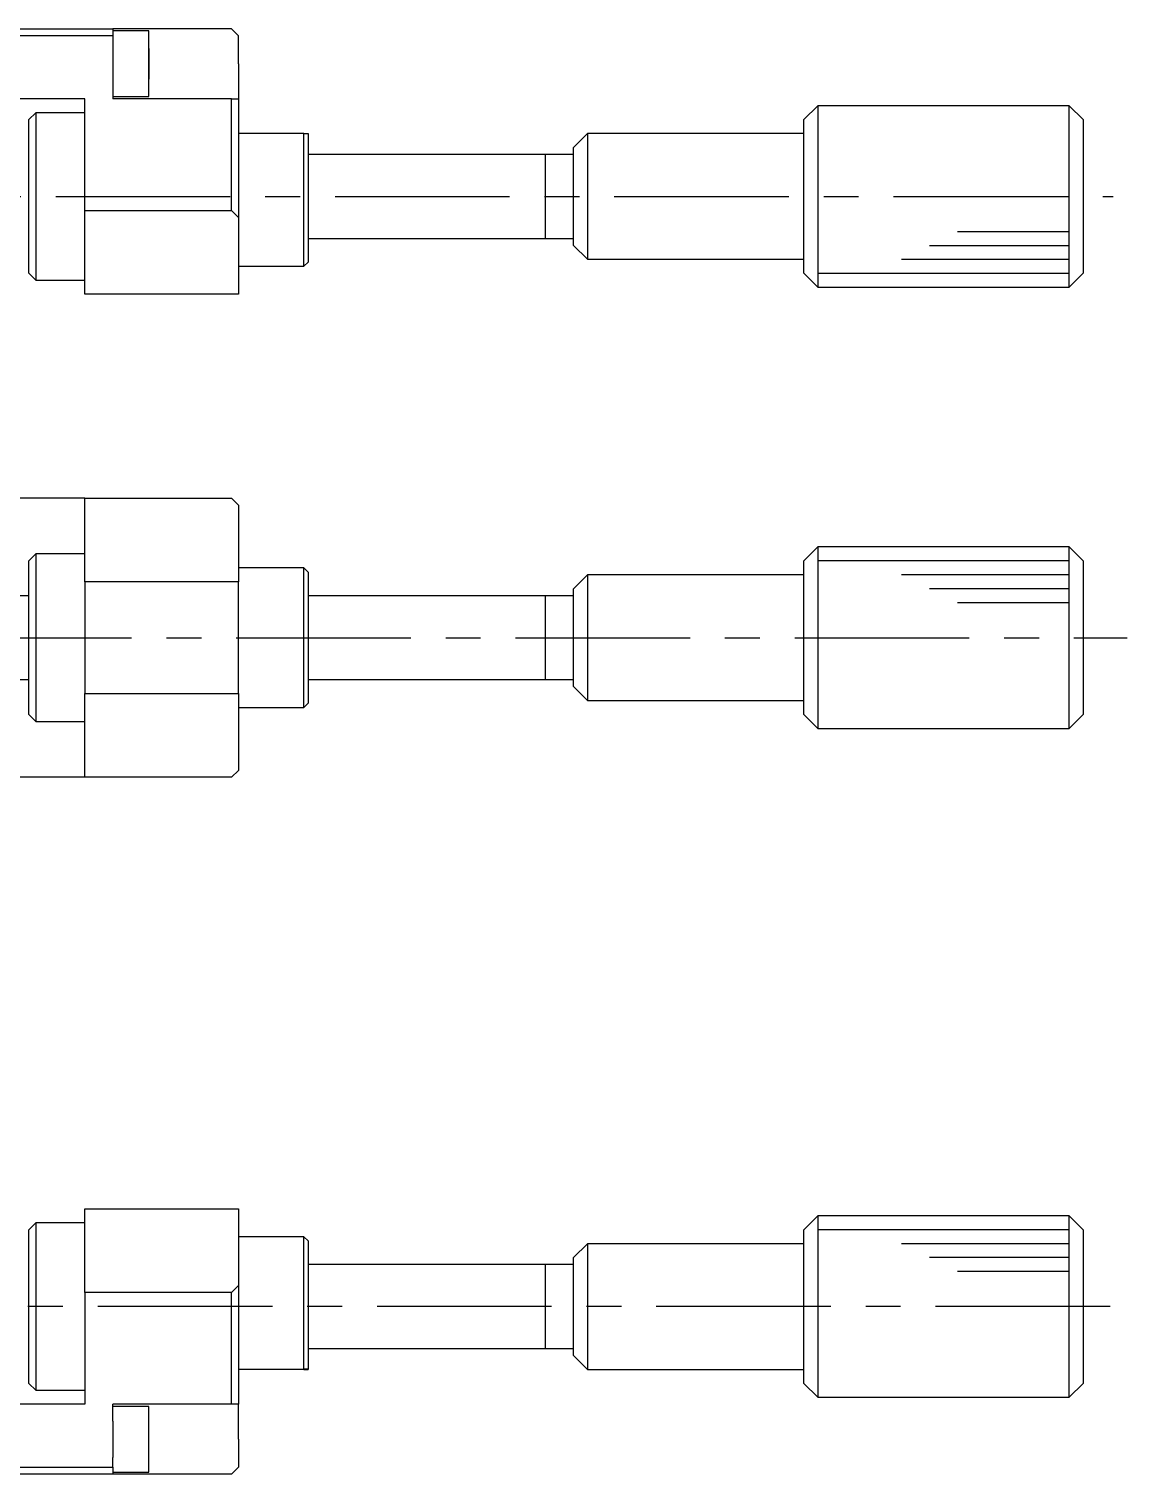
# Model space of a CAD drawing. Extents: x 14 to 441, y 13 to 135.
# Drawn here: x 155.3 to 233.9, y 30.8 to 134.2 of the extents above; entities that cross this region are included whole.
import ezdxf

# ---------------------------------------------------------------- set-up
doc = ezdxf.new("R2010")
doc.units = 0
doc.header["$LTSCALE"] = 10
doc.linetypes.add('CENTER', pattern=[2, 1.25, -0.25, 0.25, -0.25])
doc.layers.get('0').update_dxf_attribs({"linetype": 'CONTINUOUS'})
doc.layers.add('CENTER', color=1, linetype='CENTER')

msp = doc.modelspace()

# ---------------------------------------------------------------- linework, layer by layer
at = {"color": 7, "linetype": 'CONTINUOUS'}
for p, q in [((140.794929, 134.25), (161.294929, 134.25)), ((161.294929, 133.75), (140.794929, 133.75)), ((161.294929, 134.25), (161.294929, 133.75)), ((169.794929, 134.25), (161.294929, 134.25)), ((163.894929, 134.1), (161.294929, 134.1)), ((161.294929, 133.75), (161.294929, 129.25)), ((163.894929, 129.4), (163.894929, 134.1)), ((163.894929, 129.4), (163.894929, 134.1)), ((170.294929, 133.75), (169.794929, 134.25)), ((170.294929, 131.75), (170.294929, 133.75)), ((163.894929, 132.85), (163.894929, 131.75)), ((163.894929, 131.75), (163.894929, 132.85)), ((163.894929, 130.65), (163.894929, 131.75)), ((163.894929, 131.75), (163.894929, 130.65)), ((170.294929, 131.75), (170.294929, 129.25)), ((161.294929, 129.4), (163.894929, 129.4)), ((159.294929, 129.25), (141.692929, 129.25)), ((159.294929, 121.250002), (159.294929, 129.25)), ((169.794929, 129.25), (161.294929, 129.25)), ((169.794929, 121.25), (169.794929, 129.25)), ((169.794929, 129.25), (170.294929, 129.25)), ((170.294929, 129.25), (170.294929, 120.75)), ((211.794929, 128.75), (210.794929, 127.75)), ((211.794929, 128.75), (211.794929, 115.75)), ((229.794929, 128.75), (211.794929, 128.75)), ((229.794929, 115.75), (229.794929, 128.75)), ((230.794929, 127.75), (229.794929, 128.75)), ((155.794929, 128.25), (155.294929, 127.75)), ((155.294929, 116.75), (155.294929, 127.75)), ((155.794929, 128.25), (155.794929, 116.25)), ((159.294929, 128.25), (155.794929, 128.25)), ((210.794929, 116.75), (210.794929, 127.75)), ((230.794929, 127.75), (230.794929, 116.75)), ((230.794929, 127.75), (230.794929, 116.75)), ((174.994929, 126.769554), (170.294929, 126.769554)), ((174.994929, 117.25), (174.994929, 126.769554)), ((174.994929, 126.769554), (175.294929, 126.7621)), ((175.294929, 126.7621), (175.294929, 117.55)), ((175.294929, 126.73753), (175.294929, 126.7621)), ((175.294929, 126.73753), (175.294929, 125.25)), ((195.294929, 126.75), (194.294929, 125.75)), ((195.294929, 126.75), (195.294929, 117.75)), ((210.794929, 126.75), (195.294929, 126.75)), ((192.294929, 125.25), (175.294949, 125.25)), ((192.294929, 125.25), (192.289929, 125.25)), ((192.294929, 125.245894), (192.294929, 125.250005)), ((192.299929, 125.25), (192.294929, 125.25)), ((194.294929, 125.25), (192.294929, 125.25)), ((192.294929, 122.381908), (192.294929, 125.245894)), ((194.294929, 118.75), (194.294929, 125.75)), ((192.294929, 122.25), (192.294929, 122.381908)), ((192.294929, 119.249995), (192.294929, 122.25)), ((159.294929, 121.250002), (169.794929, 121.25)), ((159.294929, 115.25), (159.294929, 121.250002)), ((170.294929, 120.75), (169.794929, 121.25)), ((170.294929, 120.75), (170.294929, 115.25)), ((175.294929, 119.25), (175.294929, 117.55)), ((175.294949, 119.25), (192.294929, 119.25)), ((192.289929, 119.25), (192.294929, 119.25)), ((192.294929, 119.25), (192.299929, 119.25)), ((192.294929, 119.25), (194.294929, 119.25)), ((194.294929, 118.75), (195.294929, 117.75)), ((170.294929, 117.25), (174.994929, 117.25)), ((174.994929, 117.25), (175.294929, 117.55)), ((195.294929, 117.75), (210.794929, 117.75)), ((155.294929, 116.75), (155.794929, 116.25)), ((155.794929, 116.25), (159.294929, 116.25)), ((210.794929, 116.75), (211.794929, 115.75)), ((229.794929, 115.75), (230.794929, 116.75)), ((170.294929, 115.25), (159.294929, 115.25)), ((211.794929, 115.75), (229.794929, 115.75)), ((159.294929, 100.650002), (142.350496, 100.650002)), ((159.294929, 94.65), (159.294929, 100.650002)), ((159.294929, 100.650002), (169.794929, 100.65)), ((170.294929, 100.15), (169.794929, 100.65)), ((170.294929, 100.15), (170.294929, 94.65)), ((155.794929, 96.65), (155.294929, 96.15)), ((155.794929, 96.65), (155.794929, 84.65)), ((159.294929, 96.65), (155.794929, 96.65)), ((211.794929, 97.15), (210.794929, 96.15)), ((211.794929, 97.15), (211.794929, 84.15)), ((229.794929, 97.15), (211.794929, 97.15)), ((229.794929, 84.15), (229.794929, 97.15)), ((230.794929, 96.15), (229.794929, 97.15)), ((155.294929, 85.15), (155.294929, 96.15)), ((174.994929, 95.65), (170.294929, 95.65)), ((174.994929, 85.65), (174.994929, 95.65)), ((175.294929, 95.35), (174.994929, 95.65)), ((175.294929, 95.35), (175.294929, 85.95)), ((210.794929, 85.15), (210.794929, 96.15)), ((230.794929, 96.15), (230.794929, 85.15)), ((170.294929, 94.65), (159.294929, 94.65)), ((159.294929, 94.65), (159.294929, 86.65)), ((170.294929, 86.65), (170.294929, 94.65)), ((195.294929, 95.15), (194.294929, 94.15)), ((195.294929, 95.15), (195.294929, 86.15)), ((210.794929, 95.15), (195.294929, 95.15)), ((155.294929, 93.65), (144.160955, 93.65)), ((192.294929, 93.65), (175.294929, 93.65)), ((192.294929, 93.65), (192.289929, 93.65)), ((192.294929, 87.649995), (192.294929, 93.650005)), ((194.294929, 93.65), (192.294929, 93.65)), ((192.299929, 93.65), (192.294929, 93.65)), ((194.294929, 87.15), (194.294929, 94.15)), ((144.160955, 87.65), (155.294929, 87.65)), ((175.294929, 87.65), (192.294929, 87.65)), ((192.289929, 87.65), (192.294929, 87.65)), ((192.294929, 87.65), (194.294929, 87.65)), ((192.294929, 87.65), (192.299929, 87.65)), ((194.294929, 87.15), (195.294929, 86.15)), ((159.294929, 86.65), (170.294929, 86.65)), ((159.294929, 80.65), (159.294929, 86.65)), ((170.294929, 86.65), (170.294929, 81.15)), ((174.994929, 85.65), (175.294929, 85.95)), ((195.294929, 86.15), (210.794929, 86.15)), ((155.294929, 85.15), (155.794929, 84.65)), ((170.294929, 85.65), (174.994929, 85.65)), ((210.794929, 85.15), (211.794929, 84.15)), ((229.794929, 84.15), (230.794929, 85.15)), ((155.794929, 84.65), (159.294929, 84.65)), ((211.794929, 84.15), (229.794929, 84.15)), ((169.794929, 80.65), (170.294929, 81.15)), ((159.294929, 80.65), (142.350496, 80.65)), ((169.794929, 80.65), (159.294929, 80.65)), ((159.294929, 43.75), (159.294929, 49.75)), ((159.294929, 49.75), (170.294929, 49.75)), ((170.294929, 49.75), (170.294929, 44.25)), ((155.794929, 48.75), (155.294929, 48.25)), ((155.794929, 48.75), (155.794929, 36.750246)), ((159.294929, 48.75), (155.794929, 48.75)), ((211.794929, 49.25), (210.794929, 48.25)), ((229.794929, 49.25), (211.794929, 49.25)), ((211.794929, 49.25), (211.794929, 36.25)), ((230.794929, 48.25), (229.794929, 49.25)), ((229.794929, 36.25), (229.794929, 49.25)), ((155.294929, 45.75), (155.294929, 48.25)), ((155.294929, 37.250226), (155.294929, 48.25)), ((174.994929, 47.75), (170.294929, 47.75)), ((175.294929, 47.45), (174.994929, 47.75)), ((174.994929, 38.269923), (174.994929, 47.75)), ((210.794929, 47.25), (210.794929, 48.25)), ((210.794929, 37.25), (210.794929, 48.25)), ((230.794929, 48.25), (230.794929, 37.25)), ((175.294929, 47.45), (175.294929, 38.26247)), ((195.294929, 47.25), (194.294929, 46.25)), ((210.794929, 47.25), (195.294929, 47.25)), ((195.294929, 47.25), (195.294929, 38.25)), ((210.794929, 38.25), (210.794929, 47.25)), ((210.794929, 38.25), (210.794929, 47.25)), ((192.294929, 45.75), (175.294949, 45.75)), ((192.294929, 45.75), (192.289929, 45.75)), ((192.294929, 42.436414), (192.294929, 45.750005)), ((192.294929, 45.24883), (192.294929, 45.750005)), ((192.299929, 45.75), (192.294929, 45.75)), ((194.294929, 45.75), (192.294929, 45.75)), ((194.294929, 45.75), (194.294929, 46.25)), ((194.294929, 39.25), (194.294929, 46.25)), ((194.294929, 39.75), (194.294929, 45.75)), ((194.294929, 39.75), (194.294929, 45.75)), ((159.294929, 43.75), (159.294929, 35.75)), ((169.794929, 43.75), (159.294929, 43.75)), ((169.794929, 43.75), (170.294929, 44.25)), ((169.794929, 35.75), (169.794929, 43.75)), ((170.294929, 44.25), (170.294929, 35.75)), ((192.294929, 39.749995), (192.294929, 42.436414)), ((155.294929, 37.25), (155.294929, 39.75)), ((175.294949, 39.75), (192.294929, 39.75)), ((192.289929, 39.75), (192.294929, 39.75)), ((192.294929, 39.749995), (192.294929, 40.25)), ((192.294929, 39.75), (192.299929, 39.75)), ((192.294929, 39.75), (194.294929, 39.75)), ((194.294929, 39.25), (194.294929, 39.75)), ((194.294929, 39.25), (195.294929, 38.25)), ((170.294929, 38.269923), (174.994929, 38.269923)), ((174.994929, 38.230446), (170.294929, 38.230446)), ((175.294929, 38.26247), (174.994929, 38.269923)), ((174.994929, 38.230446), (175.294929, 38.2379)), ((175.294929, 38.26247), (175.294929, 38.2379)), ((195.294929, 38.25), (210.794929, 38.25)), ((210.794929, 37.25), (210.794929, 38.25)), ((155.294929, 37.25), (155.794929, 36.75)), ((155.794929, 36.750246), (155.794929, 36.75)), ((155.794929, 36.75), (159.294929, 36.75)), ((210.794929, 37.25), (211.794929, 36.25)), ((211.794929, 36.25), (229.794929, 36.25)), ((229.794929, 36.25), (230.794929, 37.25)), ((159.294929, 35.75), (141.692929, 35.75)), ((169.794929, 35.75), (161.294929, 35.75)), ((161.294929, 34.55), (161.294929, 35.75)), ((163.894929, 35.6), (161.294929, 35.6)), ((163.894929, 30.9), (163.894929, 35.6)), ((170.294929, 35.75), (169.794929, 35.75)), ((170.294929, 33.25), (170.294929, 35.75)), ((161.294929, 34.55), (161.294929, 31.95)), ((170.294929, 33.25), (170.294929, 31.25)), ((140.794929, 31.25), (161.294929, 31.25)), ((161.294929, 31.25), (161.294929, 31.95)), ((161.294929, 31.25), (161.294929, 30.75)), ((169.794929, 30.75), (170.294929, 31.25)), ((161.294929, 30.75), (140.794929, 30.75)), ((161.294929, 30.9), (163.894929, 30.9)), ((169.794929, 30.75), (161.294929, 30.75))]:
    msp.add_line(p, q, dxfattribs=at)
at = {"color": 3, "linetype": 'CONTINUOUS'}
for p, q in [((221.794929, 119.75), (229.794929, 119.75)), ((219.794929, 118.75), (229.794929, 118.75)), ((217.794929, 117.75), (229.794929, 117.75)), ((211.794929, 116.75), (229.794929, 116.75)), ((229.794929, 96.15), (211.794929, 96.15)), ((229.794929, 95.15), (217.794929, 95.15)), ((229.794929, 94.15), (219.794929, 94.15)), ((229.794929, 93.15), (221.794929, 93.15)), ((229.794929, 48.25), (211.794929, 48.25)), ((229.794929, 47.25), (217.794929, 47.25)), ((229.794929, 46.25), (219.794929, 46.25)), ((229.794929, 45.25), (221.794929, 45.25)), ((192.294929, 40.727458), (192.294929, 40.807135))]:
    msp.add_line(p, q, dxfattribs=at)
at = {"layer": 'CENTER', "color": 1, "linetype": 'CENTER'}
for p, q in [((137.22, 122.25), (232.96, 122.25)), ((130.144929, 90.65), (233.95, 90.65)), ((232.73, 42.75), (137.42, 42.75))]:
    msp.add_line(p, q, dxfattribs=at)

doc.saveas('drawing.dxf')
